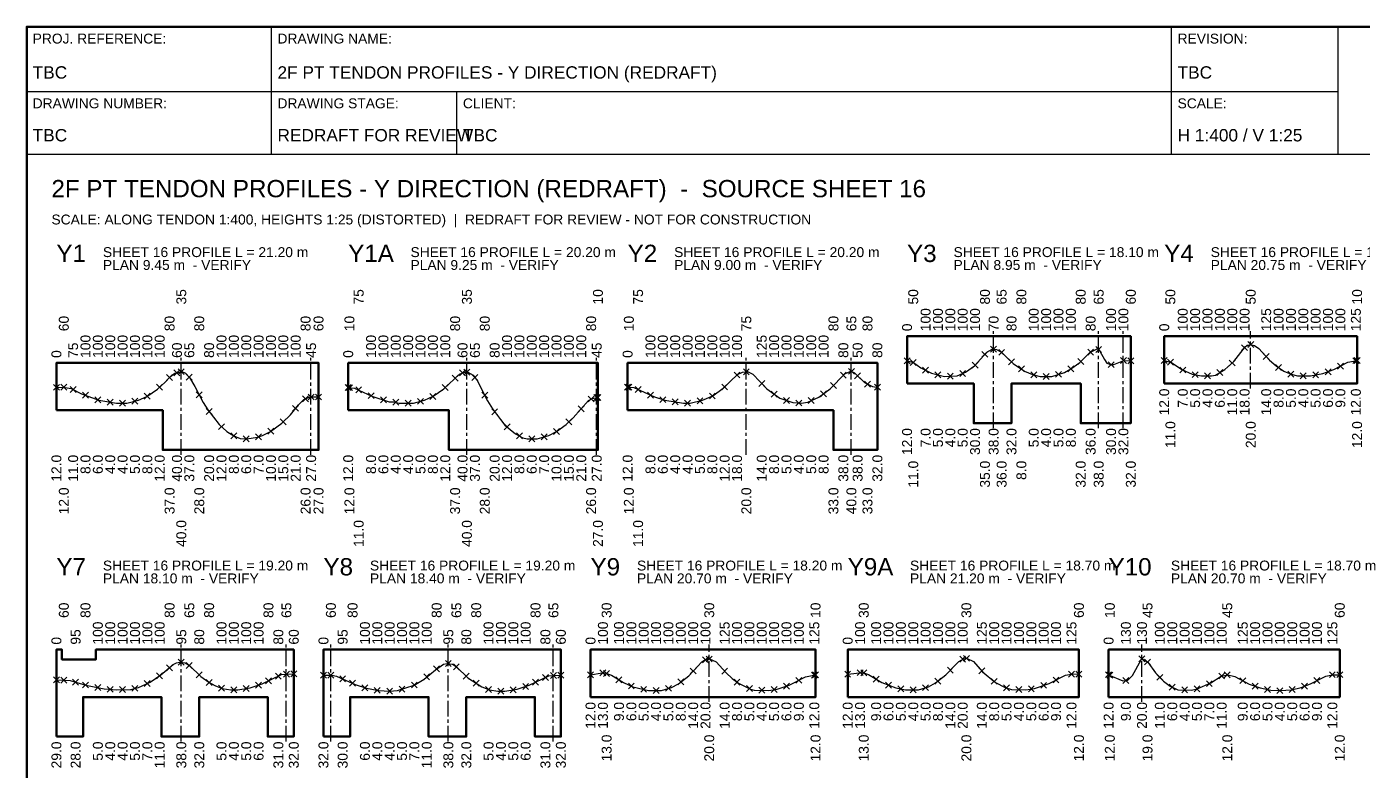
# Model space of a CAD drawing. Header units: millimetres. Extents: x 7 to 413, y 5 to 292.
# Drawn here: x 7 to 277.2, y 141.4 to 292 of the extents above; entities that cross this region are included whole.
import ezdxf
from ezdxf.enums import TextEntityAlignment as Align

# ---------------------------------------------------------------- set-up
doc = ezdxf.new("R2010")
doc.units = ezdxf.units.MM
doc.linetypes.add('CENTER', pattern=[5.08, 3.175, -0.635, 0.635, -0.635])
for name, color, linetype, lineweight in [('S-ANNO-TEXT', 7, 'CONTINUOUS', 18), ('S-CONC-OUTLINE', 7, 'CONTINUOUS', 50), ('S-DETAIL-THIN', 8, 'CONTINUOUS', 18), ('S-GRID', 1, 'CENTER', 25), ('S-PT-TENDON', 3, 'CONTINUOUS', 25), ('S-TBLK-BORDER', 7, 'CONTINUOUS', 50), ('S-TBLK-LINE', 7, 'CONTINUOUS', 25), ('S-TBLK-TEXT', 7, 'CONTINUOUS', 18)]:
    doc.layers.add(name, color=color, linetype=linetype, lineweight=lineweight)
doc.styles.add('TEXT_2.0', font='arial.ttf')
doc.styles.add('TEXT_2.5', font='arial.ttf')
doc.styles.add('TEXT_3.5', font='arial.ttf')

# ---------------------------------------------------------------- blocks, each defined once
blk = doc.blocks.new('STR_TITLEBLOCK_A3')
at = {"layer": 'S-TBLK-BORDER'}
blk.add_lwpolyline([(7, 5), (413, 5), (413, 292), (7, 292)], close=True, dxfattribs=at)
at = {"layer": 'S-TBLK-LINE'}
for p, q in [((56.5, 266.2), (56.5, 292)), ((238.5, 266.2), (238.5, 292)), ((272.2, 266.2), (272.2, 292)), ((7, 278.9), (272.2, 278.9)), ((94, 266.2), (94, 278.9)), ((7, 266.2), (413, 266.2))]:
    blk.add_line(p, q, dxfattribs=at)
at = {"layer": 'S-TBLK-TEXT', "color": 8, "style": 'TEXT_2.0'}
for s, p in [('PROJ. REFERENCE:', (8.2, 288.6)), ('DRAWING NAME:', (57.7, 288.6)), ('REVISION:', (239.7, 288.6)), ('DRAWING NUMBER:', (8.2, 275.5)), ('DRAWING STAGE:', (57.7, 275.5)), ('CLIENT:', (95.2, 275.5)), ('SCALE:', (239.7, 275.5))]:
    blk.add_text(s, height=2, dxfattribs=at).set_placement(p)
at = {"layer": 'S-TBLK-TEXT', "style": 'TEXT_2.5'}
for tag, p in [('PROJ_REFERENCE', (8.2, 281.5)), ('DRAWING_NAME', (57.7, 281.5)), ('REVISION', (239.7, 281.5)), ('DRAWN_BY', (320.9, 281.5)), ('DRAWING_NUMBER', (8.2, 268.8)), ('DRAWING_STAGE', (57.7, 268.8)), ('CLIENT', (95.2, 268.8)), ('SCALE', (239.7, 268.8)), ('ISSUE_DATE', (320.9, 268.8))]:
    blk.add_attdef(tag, p, '', height=2.5, dxfattribs=at)

msp = doc.modelspace()

# ---------------------------------------------------------------- linework, layer by layer
at = {"layer": 'S-CONC-OUTLINE'}
for points in [[(185, 219.8), (198.5, 219.8), (198.5, 211.8), (206.12, 211.8), (206.12, 219.8), (220.12, 219.8), (220.12, 211.8), (230.25, 211.8), (230.25, 229.4), (185, 229.4)], [(237, 219.8), (276, 219.8), (276, 229.4), (237, 229.4)], [(13, 214.4), (34.5, 214.4), (34.5, 206.4), (66, 206.4), (66, 224), (13, 224)], [(72, 214.4), (92.38, 214.4), (92.38, 206.4), (122.5, 206.4), (122.5, 224), (72, 224)], [(128.5, 214.4), (170.12, 214.4), (170.12, 206.4), (179, 206.4), (179, 224), (128.5, 224)], [(13, 148.4), (18.38, 148.4), (18.38, 156.4), (34.25, 156.4), (34.25, 148.4), (41.88, 148.4), (41.88, 156.4), (55.75, 156.4), (55.75, 148.4), (61, 148.4), (61, 166), (21, 166), (21, 164), (14.12, 164), (14.12, 166), (13, 166)], [(67, 148.4), (72.38, 148.4), (72.38, 156.4), (88.25, 156.4), (88.25, 148.4), (95.88, 148.4), (95.88, 156.4), (109.75, 156.4), (109.75, 148.4), (115, 148.4), (115, 166), (67, 166)], [(121, 156.4), (166.5, 156.4), (166.5, 166), (121, 166)], [(173, 156.4), (219.75, 156.4), (219.75, 166), (173, 166)], [(225.75, 156.4), (272.5, 156.4), (272.5, 166), (225.75, 166)]]:
    msp.add_lwpolyline(points, close=True, dxfattribs=at)
at = {"layer": 'S-DETAIL-THIN'}
for p, q in [((201.9, 226.15), (203.1, 227.35)), ((201.9, 227.35), (203.1, 226.15)), ((223.15, 226.08), (224.35, 227.28)), ((223.15, 227.28), (224.35, 226.08)), ((252.65, 226.48), (253.85, 227.68)), ((252.65, 227.68), (253.85, 226.48)), ((253.9, 227.1), (255.1, 228.3)), ((253.9, 228.3), (255.1, 227.1)), ((184.4, 223.8), (185.6, 225)), ((184.4, 225), (185.6, 223.8)), ((185.65, 223.48), (186.85, 224.68)), ((185.65, 224.68), (186.85, 223.48)), ((200.15, 225.13), (201.35, 226.33)), ((200.15, 226.33), (201.35, 225.13)), ((203.53, 225.53), (204.72, 226.73)), ((203.53, 226.73), (204.72, 225.53)), ((205.53, 223.62), (206.72, 224.82)), ((205.53, 224.82), (206.72, 223.62)), ((219.53, 223.67), (220.72, 224.87)), ((219.53, 224.87), (220.72, 223.67)), ((221.53, 225.54), (222.72, 226.74)), ((221.53, 226.74), (222.72, 225.54)), ((228.15, 223.86), (229.35, 225.06)), ((228.15, 225.06), (229.35, 223.86)), ((229.65, 223.8), (230.85, 225)), ((229.65, 225), (230.85, 223.8)), ((236.4, 223.9), (237.6, 225.1)), ((236.4, 225.1), (237.6, 223.9)), ((237.65, 223.52), (238.85, 224.72)), ((237.65, 224.72), (238.85, 223.52)), ((250.15, 223.37), (251.35, 224.57)), ((250.15, 224.57), (251.35, 223.37)), ((257.02, 224.67), (258.23, 225.87)), ((257.02, 225.87), (258.23, 224.67)), ((275.15, 223.85), (276.35, 225.05)), ((275.15, 225.05), (276.35, 223.85)), ((275.4, 223.9), (276.6, 225.1)), ((275.4, 225.1), (276.6, 223.9)), ((35.27, 220.43), (36.48, 221.63)), ((35.27, 221.63), (36.48, 220.43)), ((36.77, 221.41), (37.98, 222.61)), ((36.77, 222.61), (37.98, 221.41)), ((37.65, 221.62), (38.85, 222.82)), ((37.65, 222.82), (38.85, 221.62)), ((39.27, 220.49), (40.48, 221.69)), ((39.27, 221.69), (40.48, 220.49)), ((94.53, 221.41), (95.72, 222.61)), ((94.53, 222.61), (95.72, 221.41)), ((95.4, 221.54), (96.6, 222.74)), ((95.4, 222.74), (96.6, 221.54)), ((97.03, 220.44), (98.22, 221.64)), ((97.03, 221.64), (98.22, 220.44)), ((150.03, 220.94), (151.22, 222.14)), ((150.03, 222.14), (151.22, 220.94)), ((151.9, 221.61), (153.1, 222.81)), ((151.9, 222.81), (153.1, 221.61)), ((171.53, 220.92), (172.72, 222.12)), ((171.53, 222.12), (172.72, 220.92)), ((173.15, 221.68), (174.35, 222.88)), ((173.15, 222.88), (174.35, 221.68)), ((174.4, 220.8), (175.6, 222)), ((174.4, 222), (175.6, 220.8)), ((188.15, 221.93), (189.35, 223.13)), ((188.15, 223.13), (189.35, 221.93)), ((190.65, 220.99), (191.85, 222.19)), ((190.65, 222.19), (191.85, 220.99)), ((193.15, 220.7), (194.35, 221.9)), ((193.15, 221.9), (194.35, 220.7)), ((195.65, 221.25), (196.85, 222.45)), ((195.65, 222.45), (196.85, 221.25)), ((198.15, 222.92), (199.35, 224.12)), ((198.15, 224.12), (199.35, 222.92)), ((207.53, 222.19), (208.72, 223.39)), ((207.53, 223.39), (208.72, 222.19)), ((210.03, 220.97), (211.22, 222.17)), ((210.03, 222.17), (211.22, 220.97)), ((212.53, 220.66), (213.72, 221.86)), ((212.53, 221.86), (213.72, 220.66)), ((215.03, 221.08), (216.22, 222.28)), ((215.03, 222.28), (216.22, 221.08)), ((217.53, 222.18), (218.72, 223.38)), ((217.53, 223.38), (218.72, 222.18)), ((225.65, 223.04), (226.85, 224.24)), ((225.65, 224.24), (226.85, 223.04)), ((240.15, 221.96), (241.35, 223.16)), ((240.15, 223.16), (241.35, 221.96)), ((242.65, 221.01), (243.85, 222.21)), ((242.65, 222.21), (243.85, 221.01)), ((245.15, 220.75), (246.35, 221.95)), ((245.15, 221.95), (246.35, 220.75)), ((247.65, 221.45), (248.85, 222.65)), ((247.65, 222.65), (248.85, 221.45)), ((259.52, 222.47), (260.73, 223.67)), ((259.52, 223.67), (260.73, 222.47)), ((262.02, 221.12), (263.23, 222.32)), ((262.02, 222.32), (263.23, 221.12)), ((264.52, 220.75), (265.73, 221.95)), ((264.52, 221.95), (265.73, 220.75)), ((267.02, 220.96), (268.23, 222.16)), ((267.02, 222.16), (268.23, 220.96)), ((269.52, 221.61), (270.73, 222.81)), ((269.52, 222.81), (270.73, 221.61)), ((272.02, 222.74), (273.23, 223.94)), ((272.02, 223.94), (273.23, 222.74)), ((12.4, 218.45), (13.6, 219.65)), ((12.4, 219.65), (13.6, 218.45)), ((13.9, 218.47), (15.1, 219.67)), ((13.9, 219.67), (15.1, 218.47)), ((15.78, 218.02), (16.98, 219.22)), ((15.78, 219.22), (16.98, 218.02)), ((33.27, 218.47), (34.48, 219.67)), ((33.27, 219.67), (34.48, 218.47)), ((71.4, 218.4), (72.6, 219.6)), ((71.4, 219.6), (72.6, 218.4)), ((71.65, 218.38), (72.85, 219.58)), ((71.65, 219.58), (72.85, 218.38)), ((73.53, 217.92), (74.72, 219.12)), ((73.53, 219.12), (74.72, 217.92)), ((91.03, 218.42), (92.22, 219.62)), ((91.03, 219.62), (92.22, 218.42)), ((93.03, 220.3), (94.22, 221.5)), ((93.03, 221.5), (94.22, 220.3)), ((127.9, 218.5), (129.1, 219.7)), ((127.9, 219.7), (129.1, 218.5)), ((128.15, 218.48), (129.35, 219.68)), ((128.15, 219.68), (129.35, 218.48)), ((130.03, 218.02), (131.22, 219.22)), ((130.03, 219.22), (131.22, 218.02)), ((147.53, 218.52), (148.72, 219.72)), ((147.53, 219.72), (148.72, 218.52)), ((155.03, 219.23), (156.22, 220.43)), ((155.03, 220.43), (156.22, 219.23)), ((169.53, 218.84), (170.72, 220.04)), ((169.53, 220.04), (170.72, 218.84)), ((176.4, 219.1), (177.6, 220.3)), ((176.4, 220.3), (177.6, 219.1)), ((178.4, 218.5), (179.6, 219.7)), ((178.4, 219.7), (179.6, 218.5)), ((18.27, 216.86), (19.48, 218.06)), ((18.27, 218.06), (19.48, 216.86)), ((20.77, 215.91), (21.98, 217.11)), ((20.77, 217.11), (21.98, 215.91)), ((23.27, 215.46), (24.48, 216.66)), ((23.27, 216.66), (24.48, 215.46)), ((25.77, 215.26), (26.98, 216.46)), ((25.77, 216.46), (26.98, 215.26)), ((28.27, 215.66), (29.48, 216.86)), ((28.27, 216.86), (29.48, 215.66)), ((30.77, 216.65), (31.98, 217.85)), ((30.77, 217.85), (31.98, 216.65)), ((41.27, 216.94), (42.48, 218.14)), ((41.27, 218.14), (42.48, 216.94)), ((62.77, 216.11), (63.98, 217.31)), ((62.77, 217.31), (63.98, 216.11)), ((63.9, 216.5), (65.1, 217.7)), ((63.9, 217.7), (65.1, 216.5)), ((65.4, 216.5), (66.6, 217.7)), ((65.4, 217.7), (66.6, 216.5)), ((76.03, 216.76), (77.22, 217.96)), ((76.03, 217.96), (77.22, 216.76)), ((78.53, 215.92), (79.72, 217.12)), ((78.53, 217.12), (79.72, 215.92)), ((81.03, 215.43), (82.22, 216.63)), ((81.03, 216.63), (82.22, 215.43)), ((83.53, 215.26), (84.72, 216.46)), ((83.53, 216.46), (84.72, 215.26)), ((86.03, 215.62), (87.22, 216.82)), ((86.03, 216.82), (87.22, 215.62)), ((88.53, 216.6), (89.72, 217.8)), ((88.53, 217.8), (89.72, 216.6)), ((99.03, 216.84), (100.22, 218.04)), ((99.03, 218.04), (100.22, 216.84)), ((120.53, 216.09), (121.72, 217.29)), ((120.53, 217.29), (121.72, 216.09)), ((121.65, 216.39), (122.85, 217.59)), ((121.65, 217.59), (122.85, 216.39)), ((121.9, 216.4), (123.1, 217.6)), ((121.9, 217.6), (123.1, 216.4)), ((132.53, 216.87), (133.72, 218.07)), ((132.53, 218.07), (133.72, 216.87)), ((135.03, 215.95), (136.22, 217.15)), ((135.03, 217.15), (136.22, 215.95)), ((137.53, 215.51), (138.72, 216.71)), ((137.53, 216.71), (138.72, 215.51)), ((140.03, 215.26), (141.22, 216.46)), ((140.03, 216.46), (141.22, 215.26)), ((142.53, 215.71), (143.72, 216.91)), ((142.53, 216.91), (143.72, 215.71)), ((145.03, 216.7), (146.22, 217.9)), ((145.03, 217.9), (146.22, 216.7)), ((157.53, 217.08), (158.72, 218.28)), ((157.53, 218.28), (158.72, 217.08)), ((160.03, 215.79), (161.22, 216.99)), ((160.03, 216.99), (161.22, 215.79)), ((162.53, 215.28), (163.72, 216.48)), ((162.53, 216.48), (163.72, 215.28)), ((165.03, 215.76), (166.22, 216.96)), ((165.03, 216.96), (166.22, 215.76)), ((167.53, 217.15), (168.72, 218.35)), ((167.53, 218.35), (168.72, 217.15)), ((43.27, 213.56), (44.48, 214.76)), ((43.27, 214.76), (44.48, 213.56)), ((60.77, 214.2), (61.98, 215.4)), ((60.77, 215.4), (61.98, 214.2)), ((101.03, 213.52), (102.22, 214.72)), ((101.03, 214.72), (102.22, 213.52)), ((118.53, 214.11), (119.72, 215.31)), ((118.53, 215.31), (119.72, 214.11)), ((45.77, 210.5), (46.98, 211.7)), ((45.77, 211.7), (46.98, 210.5)), ((58.27, 211.47), (59.48, 212.67)), ((58.27, 212.67), (59.48, 211.47)), ((103.53, 210.47), (104.72, 211.67)), ((103.53, 211.67), (104.72, 210.47)), ((116.03, 211.46), (117.22, 212.66)), ((116.03, 212.66), (117.22, 211.46)), ((48.27, 208.66), (49.48, 209.86)), ((48.27, 209.86), (49.48, 208.66)), ((50.77, 208.02), (51.98, 209.22)), ((50.77, 209.22), (51.98, 208.02)), ((53.27, 208.43), (54.48, 209.63)), ((53.27, 209.63), (54.48, 208.43)), ((55.77, 209.58), (56.98, 210.78)), ((55.77, 210.78), (56.98, 209.58)), ((106.03, 208.62), (107.22, 209.82)), ((106.03, 209.82), (107.22, 208.62)), ((108.53, 208.02), (109.72, 209.22)), ((108.53, 209.22), (109.72, 208.02)), ((111.03, 208.42), (112.22, 209.62)), ((111.03, 209.62), (112.22, 208.42)), ((113.53, 209.5), (114.72, 210.7)), ((113.53, 210.7), (114.72, 209.5)), ((35.27, 161.72), (36.48, 162.92)), ((35.27, 162.92), (36.48, 161.72)), ((37.65, 162.83), (38.85, 164.03)), ((37.65, 164.03), (38.85, 162.83)), ((39.27, 162.18), (40.48, 163.38)), ((39.27, 163.38), (40.48, 162.18)), ((89.28, 161.49), (90.47, 162.69)), ((89.28, 162.69), (90.47, 161.49)), ((91.65, 162.56), (92.85, 163.76)), ((91.65, 163.76), (92.85, 162.56)), ((93.28, 161.92), (94.47, 163.12)), ((93.28, 163.12), (94.47, 161.92)), ((141.15, 161.07), (142.35, 162.27)), ((141.15, 162.27), (142.35, 161.07)), ((143.65, 163.35), (144.85, 164.55)), ((143.65, 164.55), (144.85, 163.35)), ((144.4, 163.49), (145.6, 164.69)), ((144.4, 164.69), (145.6, 163.49)), ((147.53, 161.01), (148.72, 162.21)), ((147.53, 162.21), (148.72, 161.01)), ((193.15, 161.21), (194.35, 162.41)), ((193.15, 162.41), (194.35, 161.21)), ((195.65, 163.45), (196.85, 164.65)), ((195.65, 164.65), (196.85, 163.45)), ((196.4, 163.63), (197.6, 164.83)), ((196.4, 164.83), (197.6, 163.63)), ((199.53, 161.08), (200.72, 162.28)), ((199.53, 162.28), (200.72, 161.08)), ((231.9, 163.51), (233.1, 164.71)), ((231.9, 164.71), (233.1, 163.51)), ((233.03, 162.89), (234.22, 164.09)), ((233.03, 164.09), (234.22, 162.89)), ((12.4, 159.26), (13.6, 160.46)), ((12.4, 160.46), (13.6, 159.26)), ((13.9, 159.21), (15.1, 160.41)), ((13.9, 160.41), (15.1, 159.21)), ((16.27, 158.83), (17.48, 160.03)), ((16.27, 160.03), (17.48, 158.83)), ((30.77, 158.55), (31.98, 159.75)), ((30.77, 159.75), (31.98, 158.55)), ((33.27, 160.09), (34.48, 161.29)), ((33.27, 161.29), (34.48, 160.09)), ((41.27, 160.28), (42.48, 161.48)), ((41.27, 161.48), (42.48, 160.28)), ((43.27, 158.76), (44.48, 159.96)), ((43.27, 159.96), (44.48, 158.76)), ((55.27, 159.06), (56.48, 160.26)), ((55.27, 160.26), (56.48, 159.06)), ((57.27, 160.03), (58.48, 161.23)), ((57.27, 161.23), (58.48, 160.03)), ((58.9, 160.41), (60.1, 161.61)), ((58.9, 161.61), (60.1, 160.41)), ((60.4, 160.5), (61.6, 161.7)), ((60.4, 161.7), (61.6, 160.5)), ((66.4, 160.23), (67.6, 161.43)), ((66.4, 161.43), (67.6, 160.23)), ((67.9, 160.23), (69.1, 161.43)), ((67.9, 161.43), (69.1, 160.23)), ((70.28, 159.48), (71.47, 160.68)), ((70.28, 160.68), (71.47, 159.48)), ((72.28, 158.58), (73.47, 159.78)), ((72.28, 159.78), (73.47, 158.58)), ((87.28, 159.86), (88.47, 161.06)), ((87.28, 161.06), (88.47, 159.86)), ((95.28, 160.01), (96.47, 161.21)), ((95.28, 161.21), (96.47, 160.01)), ((97.28, 158.61), (98.47, 159.81)), ((97.28, 159.81), (98.47, 158.61)), ((109.28, 158.79), (110.47, 159.99)), ((109.28, 159.99), (110.47, 158.79)), ((111.28, 159.76), (112.47, 160.96)), ((111.28, 160.96), (112.47, 159.76)), ((112.9, 160.15), (114.1, 161.35)), ((112.9, 161.35), (114.1, 160.15)), ((114.4, 160.23), (115.6, 161.43)), ((114.4, 161.43), (115.6, 160.23)), ((120.4, 160.31), (121.6, 161.51)), ((120.4, 161.51), (121.6, 160.31)), ((122.9, 160.69), (124.1, 161.89)), ((122.9, 161.89), (124.1, 160.69)), ((123.65, 160.58), (124.85, 161.78)), ((123.65, 161.78), (124.85, 160.58)), ((126.15, 159.29), (127.35, 160.49)), ((126.15, 160.49), (127.35, 159.29)), ((138.65, 158.88), (139.85, 160.08)), ((138.65, 160.08), (139.85, 158.88)), ((150.03, 158.81), (151.22, 160.01)), ((150.03, 160.01), (151.22, 158.81)), ((162.53, 159.18), (163.72, 160.38)), ((162.53, 160.38), (163.72, 159.18)), ((165.65, 160.22), (166.85, 161.42)), ((165.65, 161.42), (166.85, 160.22)), ((165.9, 160.27), (167.1, 161.47)), ((165.9, 161.47), (167.1, 160.27)), ((172.4, 160.45), (173.6, 161.65)), ((172.4, 161.65), (173.6, 160.45)), ((174.9, 160.73), (176.1, 161.93)), ((174.9, 161.93), (176.1, 160.73)), ((175.65, 160.69), (176.85, 161.89)), ((175.65, 161.89), (176.85, 160.69)), ((178.15, 159.44), (179.35, 160.64)), ((178.15, 160.64), (179.35, 159.44)), ((190.65, 159.01), (191.85, 160.21)), ((190.65, 160.21), (191.85, 159.01)), ((202.03, 158.97), (203.22, 160.17)), ((202.03, 160.17), (203.22, 158.97)), ((214.53, 159.24), (215.72, 160.44)), ((214.53, 160.44), (215.72, 159.24)), ((217.65, 160.43), (218.85, 161.63)), ((217.65, 161.63), (218.85, 160.43)), ((219.15, 160.4), (220.35, 161.6)), ((219.15, 161.6), (220.35, 160.4)), ((225.15, 160.32), (226.35, 161.52)), ((225.15, 161.52), (226.35, 160.32)), ((225.4, 160.22), (226.6, 161.42)), ((225.4, 161.42), (226.6, 160.22)), ((228.65, 159.15), (229.85, 160.35)), ((228.65, 160.35), (229.85, 159.15)), ((235.53, 159.78), (236.72, 160.98)), ((235.53, 160.98), (236.72, 159.78)), ((245.53, 158.51), (246.72, 159.71)), ((245.53, 159.71), (246.72, 158.51)), ((248.03, 160.06), (249.22, 161.26)), ((248.03, 161.26), (249.22, 160.06)), ((249.15, 160.3), (250.35, 161.5)), ((249.15, 161.5), (250.35, 160.3)), ((252.28, 159.11), (253.47, 160.31)), ((252.28, 160.31), (253.47, 159.11)), ((267.27, 159.13), (268.48, 160.33)), ((267.27, 160.33), (268.48, 159.13)), ((270.4, 160.32), (271.6, 161.52)), ((270.4, 161.52), (271.6, 160.32)), ((271.9, 160.32), (273.1, 161.52)), ((271.9, 161.52), (273.1, 160.32)), ((18.27, 158.23), (19.48, 159.43)), ((18.27, 159.43), (19.48, 158.23)), ((20.77, 157.71), (21.98, 158.91)), ((20.77, 158.91), (21.98, 157.71)), ((23.27, 157.36), (24.48, 158.56)), ((23.27, 158.56), (24.48, 157.36)), ((25.77, 157.3), (26.98, 158.5)), ((25.77, 158.5), (26.98, 157.3)), ((28.27, 157.56), (29.48, 158.76)), ((28.27, 158.76), (29.48, 157.56)), ((45.77, 157.61), (46.98, 158.81)), ((45.77, 158.81), (46.98, 157.61)), ((48.27, 157.26), (49.48, 158.46)), ((48.27, 158.46), (49.48, 157.26)), ((50.77, 157.51), (51.98, 158.71)), ((50.77, 158.71), (51.98, 157.51)), ((53.27, 158.2), (54.48, 159.4)), ((53.27, 159.4), (54.48, 158.2)), ((74.78, 157.68), (75.97, 158.88)), ((74.78, 158.88), (75.97, 157.68)), ((77.28, 157.15), (78.47, 158.35)), ((77.28, 158.35), (78.47, 157.15)), ((79.78, 156.99), (80.97, 158.19)), ((79.78, 158.19), (80.97, 156.99)), ((82.28, 157.39), (83.47, 158.59)), ((82.28, 158.59), (83.47, 157.39)), ((84.78, 158.24), (85.97, 159.44)), ((84.78, 159.44), (85.97, 158.24)), ((99.78, 157.34), (100.97, 158.54)), ((99.78, 158.54), (100.97, 157.34)), ((102.28, 156.99), (103.47, 158.19)), ((102.28, 158.19), (103.47, 156.99)), ((104.78, 157.25), (105.97, 158.45)), ((104.78, 158.45), (105.97, 157.25)), ((107.28, 157.93), (108.47, 159.13)), ((107.28, 159.13), (108.47, 157.93)), ((128.65, 158.03), (129.85, 159.23)), ((128.65, 159.23), (129.85, 158.03)), ((131.15, 157.36), (132.35, 158.56)), ((131.15, 158.56), (132.35, 157.36)), ((133.65, 157.12), (134.85, 158.32)), ((133.65, 158.32), (134.85, 157.12)), ((136.15, 157.56), (137.35, 158.76)), ((136.15, 158.76), (137.35, 157.56)), ((152.53, 157.51), (153.72, 158.71)), ((152.53, 158.71), (153.72, 157.51)), ((155.03, 157.17), (156.22, 158.37)), ((155.03, 158.37), (156.22, 157.17)), ((157.53, 157.3), (158.72, 158.5)), ((157.53, 158.5), (158.72, 157.3)), ((160.03, 158), (161.22, 159.2)), ((160.03, 159.2), (161.22, 158)), ((180.65, 158.21), (181.85, 159.41)), ((180.65, 159.41), (181.85, 158.21)), ((183.15, 157.44), (184.35, 158.64)), ((183.15, 158.64), (184.35, 157.44)), ((185.65, 157.26), (186.85, 158.46)), ((185.65, 158.46), (186.85, 157.26)), ((188.15, 157.69), (189.35, 158.89)), ((188.15, 158.89), (189.35, 157.69)), ((204.53, 157.65), (205.72, 158.85)), ((204.53, 158.85), (205.72, 157.65)), ((207.03, 157.3), (208.22, 158.5)), ((207.03, 158.5), (208.22, 157.3)), ((209.53, 157.44), (210.72, 158.64)), ((209.53, 158.64), (210.72, 157.44)), ((212.03, 158.17), (213.22, 159.37)), ((212.03, 159.37), (213.22, 158.17)), ((238.03, 157.79), (239.22, 158.99)), ((238.03, 158.99), (239.22, 157.79)), ((240.53, 157.23), (241.72, 158.43)), ((240.53, 158.43), (241.72, 157.23)), ((243.03, 157.45), (244.22, 158.65)), ((243.03, 158.65), (244.22, 157.45)), ((254.78, 158), (255.97, 159.2)), ((254.78, 159.2), (255.97, 158)), ((257.27, 157.34), (258.48, 158.54)), ((257.27, 158.54), (258.48, 157.34)), ((259.77, 157.09), (260.98, 158.29)), ((259.77, 158.29), (260.98, 157.09)), ((262.27, 157.31), (263.48, 158.51)), ((262.27, 158.51), (263.48, 157.31)), ((264.77, 158.02), (265.98, 159.22)), ((264.77, 159.22), (265.98, 158.02))]:
    msp.add_line(p, q, dxfattribs=at)
at = {"layer": 'S-GRID'}
for p, q in [((202.47, 210.8), (202.47, 230.4)), ((223.7, 210.8), (223.7, 230.4)), ((228.7, 210.8), (228.7, 230.4)), ((254.47, 218.8), (254.47, 230.4)), ((38.23, 205.4), (38.23, 225)), ((64.45, 205.4), (64.45, 225)), ((95.97, 205.4), (95.97, 225)), ((122.22, 205.4), (122.22, 225)), ((152.47, 205.4), (152.47, 225)), ((173.7, 205.4), (173.7, 225)), ((38.23, 147.4), (38.23, 167)), ((59.48, 147.4), (59.48, 167)), ((68.47, 147.4), (68.47, 167)), ((92.22, 147.4), (92.22, 167)), ((113.47, 147.4), (113.47, 167)), ((144.97, 155.4), (144.97, 167)), ((232.47, 155.4), (232.47, 167))]:
    msp.add_line(p, q, dxfattribs=at)
at = {"layer": 'S-PT-TENDON'}
for points in [[(237, 224.5), (238.44, 224.07), (240.58, 222.64), (242.65, 221.73), (244.57, 221.35), (246.57, 221.35), (247.36, 221.54), (249.28, 222.64), (251.07, 224.26), (253.42, 227.3), (254.35, 227.73), (255.28, 227.5), (256.14, 226.92), (258.28, 224.54), (259.63, 223.4), (261.2, 222.35), (262.7, 221.69), (263.98, 221.35), (266.55, 221.35), (269.05, 221.83), (271.33, 222.64), (274.12, 224.16), (276, 224.5)], [(185, 224.4), (186.29, 224.07), (187.79, 223.02), (189.93, 221.92), (192.57, 221.26), (195.14, 221.35), (196.85, 222.11), (198.64, 223.4), (201.14, 226.16), (202.21, 226.78), (203.06, 226.69), (203.99, 226.26), (206.49, 223.88), (208.78, 222.35), (210.35, 221.64), (211.92, 221.26), (214.27, 221.26), (216.84, 222.07), (218.13, 222.78), (219.91, 224.07), (221.98, 226.07), (223.41, 226.83), (223.62, 226.83), (223.98, 226.4), (224.91, 224.69), (225.41, 223.97), (226.12, 223.64), (226.84, 223.64), (228.83, 224.5), (230.05, 224.4)], [(13, 219.05), (14.37, 219.1), (16.01, 218.81), (18.08, 217.76), (21.58, 216.43), (25.14, 215.86), (27.21, 215.86), (29.57, 216.43), (31.28, 217.19), (33.42, 218.67), (34.92, 220), (36.06, 221.24), (36.92, 221.9), (38.35, 222.24), (39.13, 221.9), (39.92, 221.05), (40.99, 219.24), (42.7, 215.95), (43.63, 214.48), (45.91, 211.52), (47.48, 210.1), (48.91, 209.24), (50.19, 208.71), (51.41, 208.62), (53.76, 209), (54.69, 209.29), (56.26, 210.1), (58.61, 211.81), (60.33, 213.52), (61.97, 215.52), (63.04, 216.57), (64.32, 217.1), (65.82, 217.1)], [(72, 219), (73.3, 218.9), (76.79, 217.29), (80.29, 216.14), (81.22, 216.14), (82.29, 215.86), (85.21, 215.86), (87.43, 216.43), (89.21, 217.24), (91.35, 218.76), (94.49, 221.71), (95.42, 222.14), (96.21, 222.14), (97.28, 221.52), (98.06, 220.43), (100.2, 216.33), (101.2, 214.71), (102.77, 212.52), (103.7, 211.43), (105.84, 209.62), (107.34, 208.86), (108.2, 208.62), (110.19, 208.62), (112.55, 209.29), (114.12, 210.1), (116.05, 211.52), (117.47, 212.86), (120.61, 216.38), (121.33, 216.81), (122.33, 217)], [(128.5, 219.1), (129.79, 219), (133.93, 217.1), (136, 216.43), (139.78, 215.86), (141.14, 215.86), (143.64, 216.43), (145.71, 217.33), (147.85, 218.86), (150.7, 221.62), (151.7, 222.14), (152.77, 222.24), (153.85, 221.71), (156.63, 218.76), (159.27, 216.86), (161.91, 215.95), (163.62, 215.86), (164.91, 216.05), (167.19, 217.05), (169.48, 218.76), (172.4, 221.81), (173.62, 222.33), (174.4, 222), (176.4, 220), (178.04, 219.19), (178.83, 219.1)], [(13.08, 159.86), (15.79, 159.76), (18.93, 158.81), (22.64, 158.05), (25.21, 157.86), (28.07, 157.95), (29.57, 158.33), (31.99, 159.43), (34.13, 160.86), (36.63, 162.95), (37.27, 163.33), (37.99, 163.48), (39.06, 163.29), (39.91, 162.76), (42.2, 160.57), (43.84, 159.38), (45.05, 158.71), (46.55, 158.14), (48.26, 157.86), (49.69, 157.86), (52.19, 158.24), (54.61, 159.05), (58.54, 160.95), (60.82, 161.1)], [(67.08, 160.83), (68.72, 160.83), (69.65, 160.64), (73.43, 158.92), (75.72, 158.16), (78.21, 157.69), (80.35, 157.59), (82, 157.69), (85.35, 158.83), (87.35, 160.02), (89.63, 161.92), (91.27, 163.07), (91.99, 163.21), (93.06, 163.02), (93.91, 162.5), (96.2, 160.3), (99.05, 158.45), (100.55, 157.88), (102.26, 157.59), (103.69, 157.59), (106.19, 157.97), (108.61, 158.78), (112.54, 160.69), (114.82, 160.83)], [(121, 160.91), (123.36, 161.3), (124.07, 161.25), (125.22, 160.82), (127.64, 159.34), (129.57, 158.49), (132.71, 157.72), (135.35, 157.72), (137.35, 158.34), (138.78, 159.1), (140.85, 160.72), (143.49, 163.49), (144.27, 163.96), (145.06, 164.1), (146.41, 163.49), (148.41, 161.3), (149.62, 160.15), (150.91, 159.2), (153.34, 158.01), (154.12, 157.82), (157.05, 157.72), (158.76, 158.01), (161.19, 158.77), (164.47, 160.49), (166.5, 160.87)], [(173, 161.05), (176, 161.38), (177.22, 160.95), (179.93, 159.33), (182.71, 158.24), (184.71, 157.86), (187.35, 157.86), (189.35, 158.48), (190.77, 159.24), (192.84, 160.86), (195.48, 163.62), (196.41, 164.14), (197.05, 164.24), (198.41, 163.62), (200.26, 161.52), (202.9, 159.33), (204.83, 158.33), (206.12, 157.95), (209.04, 157.86), (210.75, 158.14), (213.75, 159.14), (217.03, 160.81), (218.6, 161.1), (219.74, 161)], [(225.75, 160.92), (228.62, 159.69), (229.62, 159.78), (230.62, 160.73), (232.33, 163.92), (232.54, 164.16), (233.69, 163.45), (235.26, 161.3), (236.83, 159.64), (238.18, 158.59), (239.75, 157.88), (242.53, 157.78), (243.68, 158.07), (246.46, 159.26), (248.53, 160.64), (249.88, 160.92), (251.31, 160.54), (254.17, 159.02), (256.38, 158.26), (258.59, 157.78), (260.45, 157.69), (262.73, 157.88), (264.66, 158.35), (266.58, 159.07), (269.65, 160.64), (271.01, 160.92), (272.5, 160.92)]]:
    msp.add_lwpolyline(points, dxfattribs=at)

# ---------------------------------------------------------------- block references
at = {"layer": 'S-TBLK-LINE'}
ref = msp.add_blockref('STR_TITLEBLOCK_A3', (0, 0), dxfattribs=at)
ref.add_attrib('PROJ_REFERENCE', 'TBC', (8.2, 281.5), dxfattribs={"layer": 'S-TBLK-TEXT', "height": 2.5, "style": 'TEXT_2.5'})
ref.add_attrib('DRAWING_NAME', '2F PT TENDON PROFILES - Y DIRECTION (REDRAFT)', (57.7, 281.5), dxfattribs={"layer": 'S-TBLK-TEXT', "height": 2.5, "style": 'TEXT_2.5'})
ref.add_attrib('REVISION', 'TBC', (239.7, 281.5), dxfattribs={"layer": 'S-TBLK-TEXT', "height": 2.5, "style": 'TEXT_2.5'})
ref.add_attrib('DRAWING_NUMBER', 'TBC', (8.2, 268.8), dxfattribs={"layer": 'S-TBLK-TEXT', "height": 2.5, "style": 'TEXT_2.5'})
ref.add_attrib('DRAWING_STAGE', 'REDRAFT FOR REVIEW', (57.7, 268.8), dxfattribs={"layer": 'S-TBLK-TEXT', "height": 2.5, "style": 'TEXT_2.5'})
ref.add_attrib('CLIENT', 'TBC', (95.2, 268.8), dxfattribs={"layer": 'S-TBLK-TEXT', "height": 2.5, "style": 'TEXT_2.5'})
ref.add_attrib('SCALE', 'H 1:400 / V 1:25', (239.7, 268.8), dxfattribs={"layer": 'S-TBLK-TEXT', "height": 2.5, "style": 'TEXT_2.5'})

# ---------------------------------------------------------------- texts
at = {"layer": 'S-ANNO-TEXT'}
for s, height, style, p in [('2F PT TENDON PROFILES - Y DIRECTION (REDRAFT)  -  SOURCE SHEET 16', 3.5, 'TEXT_3.5', (12, 257.5)), ('SCALE: ALONG TENDON 1:400, HEIGHTS 1:25 (DISTORTED)  |  REDRAFT FOR REVIEW - NOT FOR CONSTRUCTION', 2, 'TEXT_2.0', (12, 252)), ('Y1', 3.5, 'TEXT_3.5', (13, 244.4)), ('SHEET 16 PROFILE L = 21.20 m', 2, 'TEXT_2.0', (22.4, 245.4)), ('Y1A', 3.5, 'TEXT_3.5', (72, 244.4)), ('SHEET 16 PROFILE L = 20.20 m', 2, 'TEXT_2.0', (84.6, 245.4)), ('Y2', 3.5, 'TEXT_3.5', (128.5, 244.4)), ('SHEET 16 PROFILE L = 20.20 m', 2, 'TEXT_2.0', (137.9, 245.4)), ('Y3', 3.5, 'TEXT_3.5', (185, 244.4)), ('SHEET 16 PROFILE L = 18.10 m', 2, 'TEXT_2.0', (194.4, 245.4)), ('Y4', 3.5, 'TEXT_3.5', (237, 244.4)), ('SHEET 16 PROFILE L = 15.60 m', 2, 'TEXT_2.0', (246.4, 245.4)), ('PLAN 9.45 m  - VERIFY', 2, 'TEXT_2.0', (22.4, 242.8)), ('PLAN 9.25 m  - VERIFY', 2, 'TEXT_2.0', (84.6, 242.8)), ('PLAN 9.00 m  - VERIFY', 2, 'TEXT_2.0', (137.9, 242.8)), ('PLAN 8.95 m  - VERIFY', 2, 'TEXT_2.0', (194.4, 242.8)), ('PLAN 20.75 m  - VERIFY', 2, 'TEXT_2.0', (246.4, 242.8)), ('Y7', 3.5, 'TEXT_3.5', (13, 181)), ('SHEET 16 PROFILE L = 19.20 m', 2, 'TEXT_2.0', (22.4, 182)), ('Y8', 3.5, 'TEXT_3.5', (67, 181)), ('SHEET 16 PROFILE L = 19.20 m', 2, 'TEXT_2.0', (76.4, 182)), ('Y9', 3.5, 'TEXT_3.5', (121, 181)), ('SHEET 16 PROFILE L = 18.20 m', 2, 'TEXT_2.0', (130.4, 182)), ('Y9A', 3.5, 'TEXT_3.5', (173, 181)), ('SHEET 16 PROFILE L = 18.70 m', 2, 'TEXT_2.0', (185.6, 182)), ('Y10', 3.5, 'TEXT_3.5', (225.75, 181)), ('SHEET 16 PROFILE L = 18.70 m', 2, 'TEXT_2.0', (238.35, 182)), ('PLAN 18.10 m  - VERIFY', 2, 'TEXT_2.0', (22.4, 179.4)), ('PLAN 18.40 m  - VERIFY', 2, 'TEXT_2.0', (76.4, 179.4)), ('PLAN 20.70 m  - VERIFY', 2, 'TEXT_2.0', (130.4, 179.4)), ('PLAN 21.20 m  - VERIFY', 2, 'TEXT_2.0', (185.6, 179.4)), ('PLAN 20.70 m  - VERIFY', 2, 'TEXT_2.0', (238.35, 179.4))]:
    msp.add_text(s, height=height, dxfattribs=dict(at, style=style)).set_placement(p)
at = {"layer": 'S-ANNO-TEXT', "style": 'TEXT_2.0'}
for s, p in [('35', (39.25, 235.8)), ('75', (75.12, 235.8)), ('35', (97, 235.8)), ('10', (123.5, 235.8)), ('75', (131.62, 235.8)), ('50', (187.25, 235.8)), ('80', (201.75, 235.8)), ('65', (205.12, 235.8)), ('80', (209.12, 235.8)), ('80', (221.12, 235.8)), ('65', (224.75, 235.8)), ('60', (231.25, 235.8)), ('50', (239.25, 235.8)), ('50', (255.5, 235.8)), ('10', (277, 235.8)), ('60', (15.5, 230.4)), ('80', (36.88, 230.4)), ('80', (42.88, 230.4)), ('80', (64.38, 230.4)), ('60', (67, 230.4)), ('10', (73.25, 230.4)), ('80', (94.62, 230.4)), ('80', (100.62, 230.4)), ('80', (122.12, 230.4)), ('10', (129.75, 230.4)), ('75', (153.5, 230.4)), ('80', (171.12, 230.4)), ('65', (174.75, 230.4)), ('80', (178, 230.4)), ('100', (189.75, 230.4)), ('100', (192.25, 230.4)), ('100', (194.75, 230.4)), ('100', (197.25, 230.4)), ('100', (199.75, 230.4)), ('70', (203.5, 230.4)), ('80', (207.12, 230.4)), ('100', (211.62, 230.4)), ('100', (214.12, 230.4)), ('100', (216.62, 230.4)), ('100', (219.12, 230.4)), ('80', (223.12, 230.4)), ('100', (227.25, 230.4)), ('100', (229.75, 230.4)), ('100', (241.75, 230.4)), ('100', (244.25, 230.4)), ('100', (246.75, 230.4)), ('100', (249.25, 230.4)), ('100', (251.75, 230.4)), ('100', (254.25, 230.4)), ('125', (258.62, 230.4)), ('100', (261.12, 230.4)), ('100', (263.62, 230.4)), ('100', (266.12, 230.4)), ('100', (268.62, 230.4)), ('100', (271.12, 230.4)), ('100', (273.62, 230.4)), ('125', (276.75, 230.4)), ('0', (186, 230.4)), ('0', (238, 230.4)), ('75', (17.38, 225)), ('100', (19.88, 225)), ('100', (22.38, 225)), ('100', (24.88, 225)), ('100', (27.38, 225)), ('100', (29.88, 225)), ('100', (32.38, 225)), ('100', (34.88, 225)), ('60', (38.38, 225)), ('65', (40.88, 225)), ('80', (44.88, 225)), ('100', (47.38, 225)), ('100', (49.88, 225)), ('100', (52.38, 225)), ('100', (54.88, 225)), ('100', (57.38, 225)), ('100', (59.88, 225)), ('100', (62.38, 225)), ('45', (65.5, 225)), ('100', (77.62, 225)), ('100', (80.12, 225)), ('100', (82.62, 225)), ('100', (85.12, 225)), ('100', (87.62, 225)), ('100', (90.12, 225)), ('100', (92.62, 225)), ('60', (96.12, 225)), ('65', (98.62, 225)), ('80', (102.62, 225)), ('100', (105.12, 225)), ('100', (107.62, 225)), ('100', (110.12, 225)), ('100', (112.62, 225)), ('100', (115.12, 225)), ('100', (117.62, 225)), ('100', (120.12, 225)), ('45', (123.25, 225)), ('100', (134.12, 225)), ('100', (136.62, 225)), ('100', (139.12, 225)), ('100', (141.62, 225)), ('100', (144.12, 225)), ('100', (146.62, 225)), ('100', (149.12, 225)), ('100', (151.62, 225)), ('125', (156.62, 225)), ('100', (159.12, 225)), ('100', (161.62, 225)), ('100', (164.12, 225)), ('100', (166.62, 225)), ('100', (169.12, 225)), ('80', (173.12, 225)), ('50', (176, 225)), ('80', (180, 225)), ('0', (14, 225)), ('0', (73, 225)), ('0', (129.5, 225)), ('60', (15.5, 172.4)), ('80', (19.88, 172.4)), ('80', (36.88, 172.4)), ('65', (40.88, 172.4)), ('80', (44.88, 172.4)), ('80', (56.88, 172.4)), ('65', (60.5, 172.4)), ('60', (69.5, 172.4)), ('80', (73.88, 172.4)), ('80', (90.88, 172.4)), ('65', (94.88, 172.4)), ('80', (98.88, 172.4)), ('80', (110.88, 172.4)), ('65', (114.5, 172.4)), ('30', (125.25, 172.4)), ('30', (146, 172.4)), ('10', (167.5, 172.4)), ('30', (177.25, 172.4)), ('30', (198, 172.4)), ('60', (220.75, 172.4)), ('10', (227, 172.4)), ('45', (234.62, 172.4)), ('45', (250.75, 172.4)), ('60', (273.5, 172.4)), ('100', (22.38, 167)), ('100', (24.88, 167)), ('100', (27.38, 167)), ('100', (29.88, 167)), ('100', (32.38, 167)), ('100', (34.88, 167)), ('100', (47.38, 167)), ('100', (49.88, 167)), ('100', (52.38, 167)), ('100', (54.88, 167)), ('100', (76.38, 167)), ('100', (78.88, 167)), ('100', (81.38, 167)), ('100', (83.88, 167)), ('100', (86.38, 167)), ('100', (88.88, 167)), ('100', (101.38, 167)), ('100', (103.88, 167)), ('100', (106.38, 167)), ('100', (108.88, 167)), ('100', (124.5, 167)), ('100', (127.75, 167)), ('100', (130.25, 167)), ('100', (132.75, 167)), ('100', (135.25, 167)), ('100', (137.75, 167)), ('100', (140.25, 167)), ('100', (142.75, 167)), ('100', (145.25, 167)), ('125', (149.12, 167)), ('100', (151.62, 167)), ('100', (154.12, 167)), ('100', (156.62, 167)), ('100', (159.12, 167)), ('100', (161.62, 167)), ('100', (164.12, 167)), ('125', (167.25, 167)), ('100', (176.5, 167)), ('100', (179.75, 167)), ('100', (182.25, 167)), ('100', (184.75, 167)), ('100', (187.25, 167)), ('100', (189.75, 167)), ('100', (192.25, 167)), ('100', (194.75, 167)), ('100', (197.25, 167)), ('125', (201.12, 167)), ('100', (203.62, 167)), ('100', (206.12, 167)), ('100', (208.62, 167)), ('100', (211.12, 167)), ('100', (213.62, 167)), ('100', (216.12, 167)), ('125', (219.25, 167)), ('130', (230.25, 167)), ('130', (233.5, 167)), ('100', (237.12, 167)), ('100', (239.62, 167)), ('100', (242.12, 167)), ('100', (244.62, 167)), ('100', (247.12, 167)), ('100', (249.62, 167)), ('125', (253.88, 167)), ('100', (256.38, 167)), ('100', (258.88, 167)), ('100', (261.38, 167)), ('100', (263.88, 167)), ('100', (266.38, 167)), ('100', (268.88, 167)), ('125', (272, 167)), ('0', (14, 167)), ('95', (17.88, 167)), ('95', (39.25, 167)), ('80', (42.88, 167)), ('80', (58.88, 167)), ('60', (62, 167)), ('0', (68, 167)), ('95', (71.88, 167)), ('95', (93.25, 167)), ('80', (96.88, 167)), ('80', (112.88, 167)), ('60', (116, 167)), ('0', (122, 167)), ('0', (174, 167)), ('0', (226.75, 167))]:
    msp.add_text(s, height=2, rotation=90, dxfattribs=at).set_placement(p)
for s, p in [('12.0', (238, 218.8)), ('7.0', (241.75, 218.8)), ('5.0', (244.25, 218.8)), ('4.0', (246.75, 218.8)), ('6.0', (249.25, 218.8)), ('11.0', (251.75, 218.8)), ('18.0', (254.25, 218.8)), ('14.0', (258.62, 218.8)), ('8.0', (261.12, 218.8)), ('5.0', (263.62, 218.8)), ('4.0', (266.12, 218.8)), ('5.0', (268.62, 218.8)), ('6.0', (271.12, 218.8)), ('9.0', (273.62, 218.8)), ('12.0', (276.75, 218.8)), ('11.0', (239.25, 212.2)), ('20.0', (255.5, 212.2)), ('12.0', (277, 212.2)), ('12.0', (186, 210.8)), ('7.0', (189.75, 210.8)), ('5.0', (192.25, 210.8)), ('4.0', (194.75, 210.8)), ('5.0', (197.25, 210.8)), ('30.0', (199.75, 210.8)), ('38.0', (203.5, 210.8)), ('32.0', (207.12, 210.8)), ('5.0', (211.62, 210.8)), ('4.0', (214.12, 210.8)), ('5.0', (216.62, 210.8)), ('8.0', (219.12, 210.8)), ('36.0', (223.12, 210.8)), ('30.0', (227.25, 210.8)), ('32.0', (229.75, 210.8)), ('12.0', (14, 205.4)), ('11.0', (17.38, 205.4)), ('8.0', (19.88, 205.4)), ('6.0', (22.38, 205.4)), ('4.0', (24.88, 205.4)), ('4.0', (27.38, 205.4)), ('5.0', (29.88, 205.4)), ('8.0', (32.38, 205.4)), ('12.0', (34.88, 205.4)), ('40.0', (38.38, 205.4)), ('37.0', (40.88, 205.4)), ('20.0', (44.88, 205.4)), ('12.0', (47.38, 205.4)), ('8.0', (49.88, 205.4)), ('6.0', (52.38, 205.4)), ('7.0', (54.88, 205.4)), ('10.0', (57.38, 205.4)), ('15.0', (59.88, 205.4)), ('21.0', (62.38, 205.4)), ('27.0', (65.5, 205.4)), ('12.0', (73, 205.4)), ('8.0', (77.62, 205.4)), ('6.0', (80.12, 205.4)), ('4.0', (82.62, 205.4)), ('4.0', (85.12, 205.4)), ('5.0', (87.62, 205.4)), ('8.0', (90.12, 205.4)), ('12.0', (92.62, 205.4)), ('40.0', (96.12, 205.4)), ('37.0', (98.62, 205.4)), ('20.0', (102.62, 205.4)), ('12.0', (105.12, 205.4)), ('8.0', (107.62, 205.4)), ('6.0', (110.12, 205.4)), ('7.0', (112.62, 205.4)), ('10.0', (115.12, 205.4)), ('15.0', (117.62, 205.4)), ('21.0', (120.12, 205.4)), ('27.0', (123.25, 205.4)), ('12.0', (129.5, 205.4)), ('8.0', (134.12, 205.4)), ('6.0', (136.62, 205.4)), ('4.0', (139.12, 205.4)), ('4.0', (141.62, 205.4)), ('5.0', (144.12, 205.4)), ('8.0', (146.62, 205.4)), ('12.0', (149.12, 205.4)), ('18.0', (151.62, 205.4)), ('14.0', (156.62, 205.4)), ('8.0', (159.12, 205.4)), ('5.0', (161.62, 205.4)), ('4.0', (164.12, 205.4)), ('5.0', (166.62, 205.4)), ('8.0', (169.12, 205.4)), ('38.0', (173.12, 205.4)), ('38.0', (176, 205.4)), ('32.0', (180, 205.4)), ('11.0', (187.25, 204.2)), ('35.0', (201.75, 204.2)), ('36.0', (205.12, 204.2)), ('8.0', (209.12, 204.2)), ('32.0', (221.12, 204.2)), ('38.0', (224.75, 204.2)), ('32.0', (231.25, 204.2)), ('12.0', (15.5, 198.8)), ('37.0', (36.88, 198.8)), ('28.0', (42.88, 198.8)), ('26.0', (64.38, 198.8)), ('27.0', (67, 198.8)), ('12.0', (73.25, 198.8)), ('37.0', (94.62, 198.8)), ('28.0', (100.62, 198.8)), ('26.0', (122.12, 198.8)), ('12.0', (129.75, 198.8)), ('20.0', (153.5, 198.8)), ('33.0', (171.12, 198.8)), ('40.0', (174.75, 198.8)), ('33.0', (178, 198.8)), ('40.0', (39.25, 192.2)), ('11.0', (75.12, 192.2)), ('40.0', (97, 192.2)), ('27.0', (123.5, 192.2)), ('11.0', (131.62, 192.2)), ('12.0', (122, 155.4)), ('13.0', (124.5, 155.4)), ('9.0', (127.75, 155.4)), ('6.0', (130.25, 155.4)), ('5.0', (132.75, 155.4)), ('4.0', (135.25, 155.4)), ('5.0', (137.75, 155.4)), ('8.0', (140.25, 155.4)), ('14.0', (142.75, 155.4)), ('20.0', (145.25, 155.4)), ('14.0', (149.12, 155.4)), ('8.0', (151.62, 155.4)), ('5.0', (154.12, 155.4)), ('4.0', (156.62, 155.4)), ('5.0', (159.12, 155.4)), ('6.0', (161.62, 155.4)), ('9.0', (164.12, 155.4)), ('12.0', (167.25, 155.4)), ('12.0', (174, 155.4)), ('13.0', (176.5, 155.4)), ('9.0', (179.75, 155.4)), ('6.0', (182.25, 155.4)), ('5.0', (184.75, 155.4)), ('4.0', (187.25, 155.4)), ('5.0', (189.75, 155.4)), ('8.0', (192.25, 155.4)), ('14.0', (194.75, 155.4)), ('20.0', (197.25, 155.4)), ('14.0', (201.12, 155.4)), ('8.0', (203.62, 155.4)), ('5.0', (206.12, 155.4)), ('4.0', (208.62, 155.4)), ('5.0', (211.12, 155.4)), ('6.0', (213.62, 155.4)), ('9.0', (216.12, 155.4)), ('12.0', (219.25, 155.4)), ('12.0', (226.75, 155.4)), ('9.0', (230.25, 155.4)), ('20.0', (233.5, 155.4)), ('11.0', (237.12, 155.4)), ('6.0', (239.62, 155.4)), ('4.0', (242.12, 155.4)), ('5.0', (244.62, 155.4)), ('7.0', (247.12, 155.4)), ('11.0', (249.62, 155.4)), ('9.0', (253.88, 155.4)), ('6.0', (256.38, 155.4)), ('5.0', (258.88, 155.4)), ('4.0', (261.38, 155.4)), ('5.0', (263.88, 155.4)), ('6.0', (266.38, 155.4)), ('9.0', (268.88, 155.4)), ('12.0', (272, 155.4)), ('13.0', (125.25, 148.8)), ('20.0', (146, 148.8)), ('12.0', (167.5, 148.8)), ('13.0', (177.25, 148.8)), ('20.0', (198, 148.8)), ('12.0', (220.75, 148.8)), ('12.0', (227, 148.8)), ('19.0', (234.62, 148.8)), ('12.0', (250.75, 148.8)), ('12.0', (273.5, 148.8)), ('29.0', (14, 147.4)), ('28.0', (17.88, 147.4)), ('5.0', (22.38, 147.4)), ('4.0', (24.88, 147.4)), ('4.0', (27.38, 147.4)), ('5.0', (29.88, 147.4)), ('7.0', (32.38, 147.4)), ('11.0', (34.88, 147.4)), ('38.0', (39.25, 147.4)), ('32.0', (42.88, 147.4)), ('5.0', (47.38, 147.4)), ('4.0', (49.88, 147.4)), ('5.0', (52.38, 147.4)), ('6.0', (54.88, 147.4)), ('31.0', (58.88, 147.4)), ('32.0', (62, 147.4)), ('32.0', (68, 147.4)), ('30.0', (71.88, 147.4)), ('6.0', (76.38, 147.4)), ('4.0', (78.88, 147.4)), ('4.0', (81.38, 147.4)), ('5.0', (83.88, 147.4)), ('7.0', (86.38, 147.4)), ('11.0', (88.88, 147.4)), ('38.0', (93.25, 147.4)), ('32.0', (96.88, 147.4)), ('5.0', (101.38, 147.4)), ('4.0', (103.88, 147.4)), ('5.0', (106.38, 147.4)), ('6.0', (108.88, 147.4)), ('31.0', (112.88, 147.4)), ('32.0', (116, 147.4))]:
    msp.add_text(s, height=2, rotation=90, dxfattribs=at).set_placement(p, align=Align.RIGHT)

doc.saveas('drawing.dxf')
